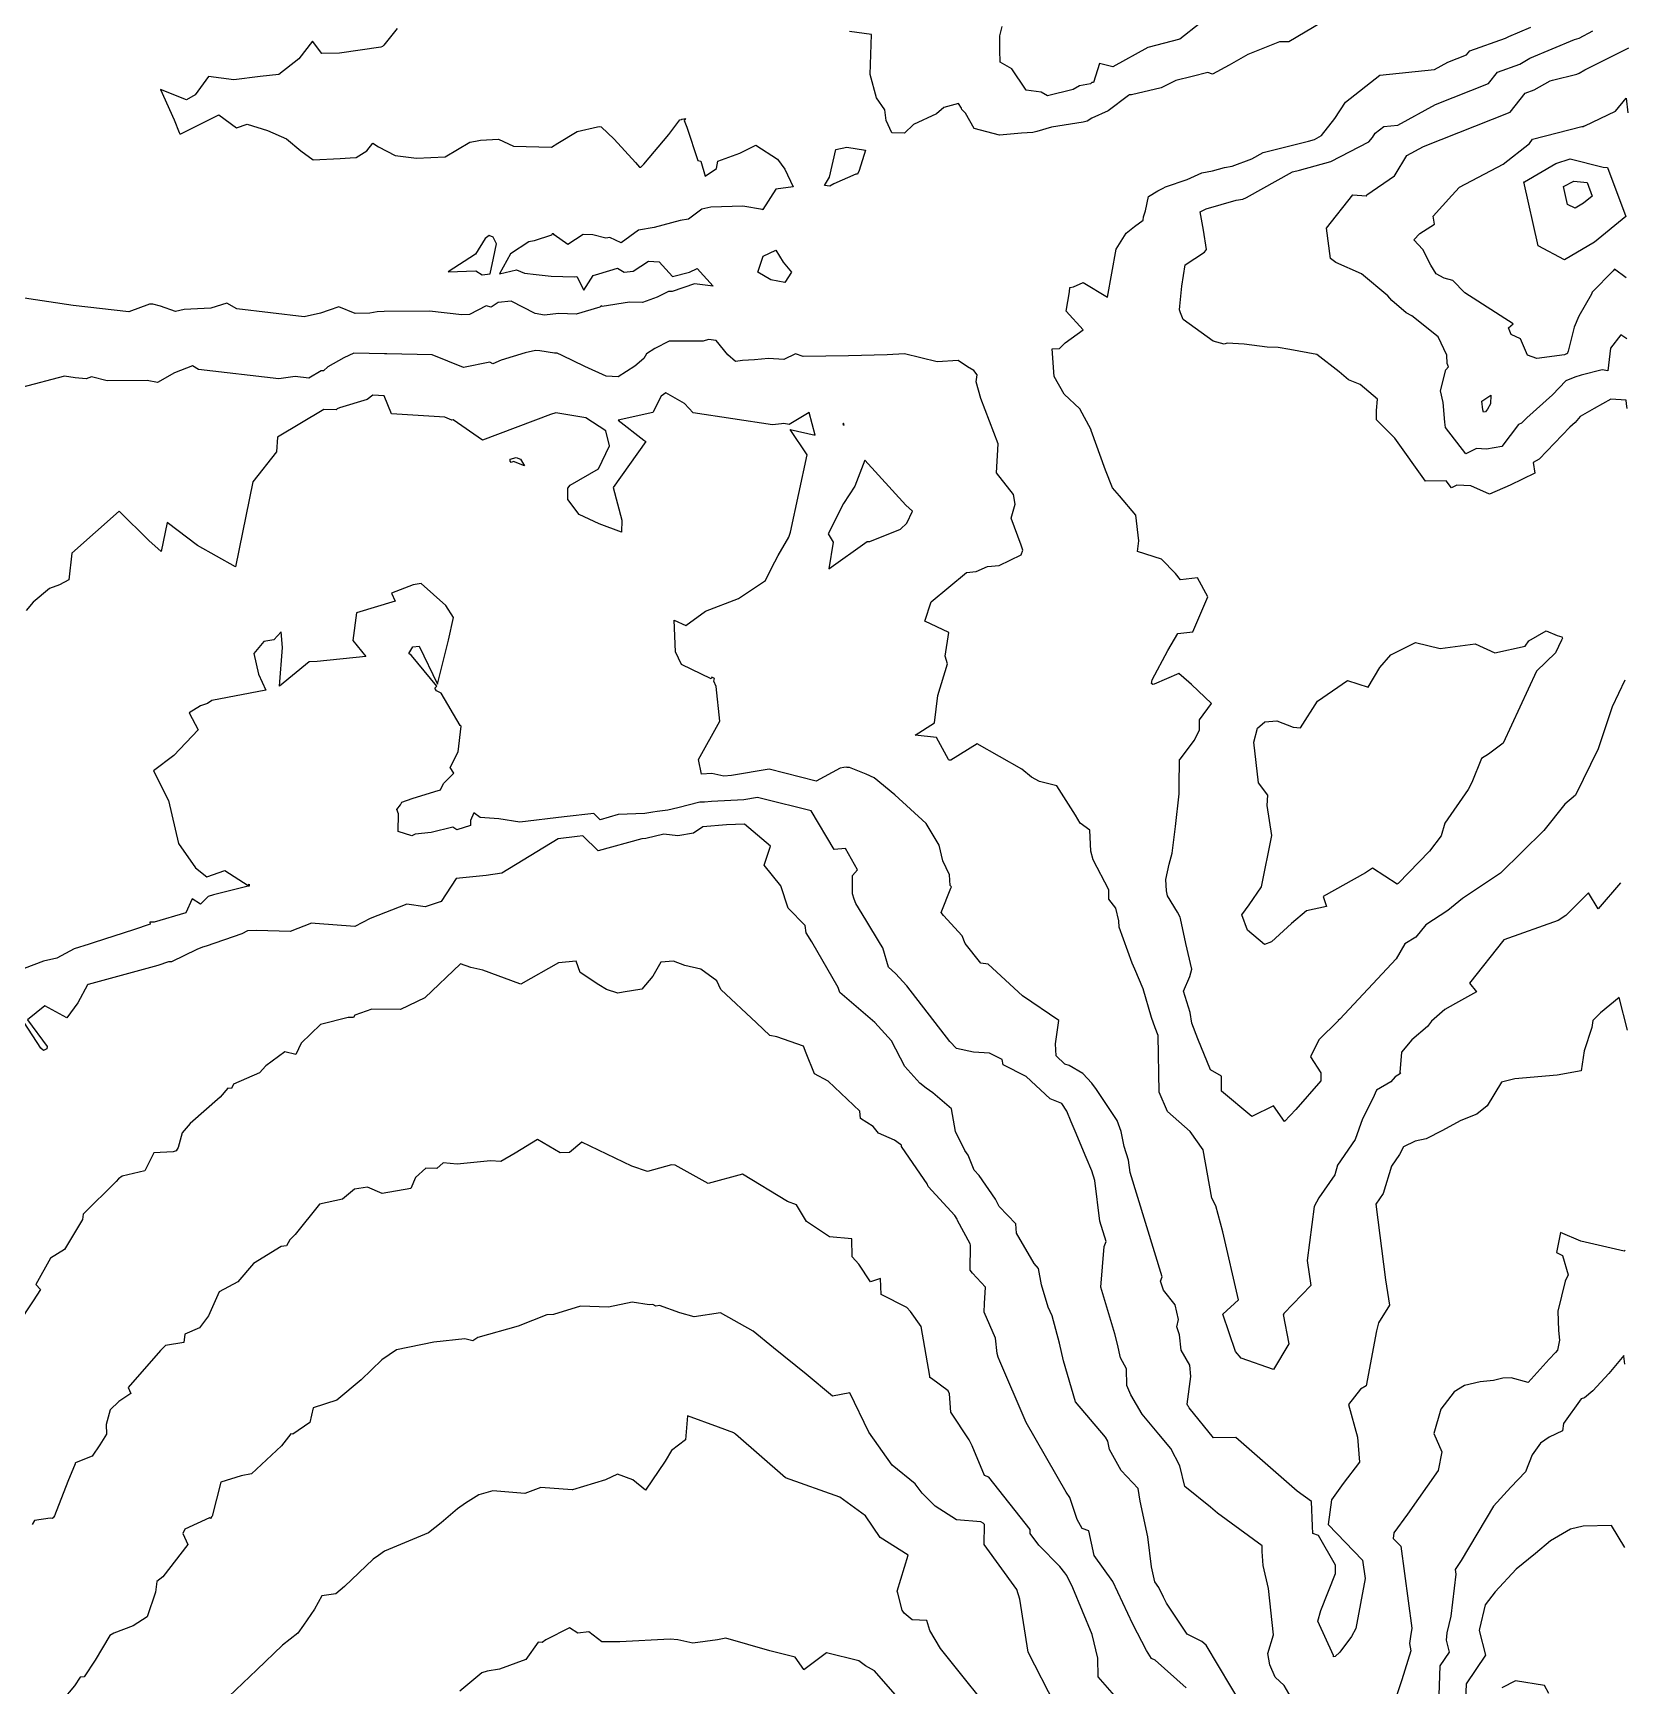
# Model space of a CAD drawing. Header units: inches. Extents: x 1412000 to 4237944, y 4931095 to 14792305.
# Drawn here: x 2824211.3 to 2824328.7, y 9862425.9 to 9862547.6 of the extents above; entities that cross this region are included whole.
import ezdxf

# ---------------------------------------------------------------- set-up
doc = ezdxf.new("R2010")
doc.units = ezdxf.units.IN
doc.header["$MEASUREMENT"] = 0

msp = doc.modelspace()

# ---------------------------------------------------------------- linework, layer by layer
for points in [[(2824238.05, 9862547.89), (2824237.05, 9862546.67), (2824236.95, 9862546.58), (2824236.85, 9862546.52), (2824233.81, 9862546.07), (2824232.51, 9862546.06), (2824231.81, 9862546.96), (2824230.81, 9862545.65), (2824229.34, 9862544.5), (2824227.95, 9862544.36), (2824226.03, 9862544.11), (2824224.15, 9862544.37), (2824223.17, 9862543.01), (2824222.54, 9862542.65), (2824220.62, 9862543.4), (2824221.63, 9862541.16), (2824221.99, 9862540.24), (2824222.05, 9862540.14), (2824222.12, 9862540.14), (2824224.91, 9862541.53), (2824226.21, 9862540.58), (2824227.01, 9862540.85), (2824228.51, 9862540.39), (2824229.91, 9862539.77), (2824230.96, 9862538.88), (2824231.87, 9862538.23), (2824233.84, 9862538.32), (2824234.59, 9862538.38), (2824235.03, 9862538.4), (2824235.81, 9862538.9), (2824236.26, 9862539.45), (2824236.67, 9862539.19), (2824237.89, 9862538.55), (2824239.47, 9862538.34), (2824241.57, 9862538.45), (2824243.38, 9862539.53), (2824243.8, 9862539.59), (2824244.18, 9862539.68), (2824245.5, 9862539.75), (2824246.59, 9862539.24), (2824249.4, 9862539.17), (2824249.87, 9862539.45), (2824251.29, 9862540.31), (2824252.79, 9862540.66), (2824252.96, 9862540.67), (2824253.05, 9862540.66), (2824254.01, 9862539.74), (2824255.58, 9862538.04), (2824255.87, 9862537.69), (2824255.96, 9862537.69), (2824256.18, 9862537.9), (2824258.03, 9862540.1), (2824258.84, 9862541.18), (2824258.96, 9862541.2), (2824258.99, 9862541.21), (2824259.01, 9862541.21), (2824259.25, 9862541.26), (2824259.16, 9862541.13), (2824259.34, 9862540.64), (2824260.15, 9862538.19), (2824260.37, 9862538.13), (2824260.7, 9862537.03), (2824261.53, 9862537.59), (2824261.63, 9862538.13), (2824263.25, 9862538.73), (2824264.42, 9862539.31), (2824266.03, 9862538.27), (2824266.56, 9862537.53), (2824267.18, 9862536.24), (2824265.9, 9862536.07), (2824264.94, 9862534.58), (2824264.92, 9862534.55), (2824264.91, 9862534.57), (2824263.48, 9862534.82), (2824261.12, 9862534.74), (2824260.46, 9862534.59), (2824259.48, 9862533.86), (2824258.86, 9862533.77), (2824256.94, 9862533.24), (2824255.8, 9862533.04), (2824254.53, 9862532.11), (2824253.69, 9862532.52), (2824253.39, 9862532.47), (2824252.43, 9862532.71), (2824251.73, 9862532.73), (2824250.59, 9862532), (2824249.58, 9862532.7), (2824249.54, 9862532.78), (2824249.45, 9862532.79), (2824249.4, 9862532.68), (2824248.12, 9862532.26), (2824247.73, 9862532.19), (2824246.37, 9862531.32), (2824245.58, 9862529.85), (2824246.83, 9862530.13), (2824247.41, 9862529.89), (2824248.26, 9862529.78), (2824249.37, 9862529.66), (2824251.09, 9862529.62), (2824251.26, 9862529.63), (2824251.77, 9862528.64), (2824252.47, 9862529.72), (2824252.88, 9862529.84), (2824254.26, 9862530.26), (2824254.74, 9862529.97), (2824255.4, 9862530.03), (2824256.54, 9862530.78), (2824257.32, 9862530.73), (2824258.29, 9862529.63), (2824259.55, 9862529.97), (2824260.12, 9862530.24), (2824261.29, 9862528.93), (2824259.91, 9862529.1), (2824258.27, 9862528.55), (2824258, 9862528.55), (2824257.17, 9862528.13), (2824256.08, 9862527.72), (2824255.13, 9862527.75), (2824253.12, 9862527.44), (2824253.06, 9862527.49), (2824252.95, 9862527.38), (2824251.22, 9862526.86), (2824250.57, 9862526.9), (2824249.91, 9862526.91), (2824248.88, 9862526.79), (2824248.19, 9862526.93), (2824246.43, 9862527.83), (2824245.48, 9862527.74), (2824244.95, 9862527.39), (2824244.58, 9862527.48), (2824243.36, 9862526.85), (2824242.8, 9862526.81), (2824240.41, 9862527.09), (2824237.08, 9862527.06), (2824236.58, 9862527.04), (2824236.04, 9862526.94), (2824234.96, 9862526.93), (2824233.75, 9862527.41), (2824233.05, 9862527.16), (2824232.41, 9862526.94), (2824231.21, 9862526.68), (2824226.25, 9862527.26), (2824225.52, 9862527.68), (2824224.34, 9862527.3), (2824222.36, 9862527.22), (2824221.73, 9862527.06), (2824220.63, 9862527.45), (2824220.07, 9862527.6), (2824219.81, 9862527.6), (2824218.31, 9862527.04), (2824214.2, 9862527.5), (2824210.13, 9862528.13)], [(2824306.04, 9862548.34), (2824303.64, 9862546.9), (2824302.95, 9862546.91), (2824300.63, 9862545.99), (2824299.25, 9862545.19), (2824298.02, 9862544.52), (2824297.68, 9862544.66), (2824296.54, 9862544.36), (2824295.32, 9862544.07), (2824294.25, 9862543.52), (2824292.06, 9862543.02), (2824291.92, 9862543), (2824291.84, 9862542.96), (2824290.34, 9862541.84), (2824289.16, 9862541.29), (2824288.81, 9862541.08), (2824288.51, 9862541.01), (2824286.17, 9862540.64), (2824285.11, 9862540.32), (2824284.81, 9862540.25), (2824283.97, 9862540.19), (2824282.36, 9862540.04), (2824280.49, 9862540.54), (2824279.85, 9862541.67), (2824279.59, 9862541.92), (2824279.57, 9862542.04), (2824279.35, 9862542.38), (2824278.27, 9862542.08), (2824277.72, 9862541.61), (2824276.04, 9862540.83), (2824275.37, 9862540.18), (2824274.43, 9862540.21), (2824274.01, 9862541.11), (2824273.92, 9862541.9), (2824273.3, 9862542.79), (2824272.85, 9862544.51), (2824272.95, 9862547.44), (2824271.33, 9862547.67)], [(2824297.12, 9862548.29), (2824295.63, 9862547.1), (2824293.26, 9862546.5), (2824290.69, 9862545.06), (2824289.71, 9862545.31), (2824289.27, 9862543.93), (2824289.14, 9862543.91), (2824289.05, 9862543.82), (2824288.24, 9862543.68), (2824287.77, 9862543.41), (2824285.88, 9862542.94), (2824285.42, 9862543.21), (2824284.31, 9862543.36), (2824284.27, 9862543.44), (2824283.26, 9862544.93), (2824282.4, 9862545.41), (2824282.39, 9862546.31), (2824282.38, 9862547.35), (2824282.55, 9862548.05)], [(2824328.37, 9862499.93), (2824327.43, 9862497.98), (2824326.39, 9862494.88), (2824324.73, 9862491.47), (2824323.96, 9862490.82), (2824322.4, 9862488.88), (2824319.22, 9862485.73), (2824316.41, 9862483.86), (2824315.34, 9862482.98), (2824313.72, 9862481.93), (2824312.98, 9862481.02), (2824312.17, 9862480.54), (2824311.54, 9862479.43), (2824307.39, 9862474.98), (2824307.28, 9862474.89), (2824307.28, 9862474.87), (2824305.85, 9862473.47), (2824305.24, 9862472.23), (2824305.99, 9862471.04), (2824305.99, 9862470.46), (2824304.15, 9862468.35), (2824303.33, 9862467.47), (2824302.52, 9862468.61), (2824300.91, 9862467.83), (2824298.68, 9862469.7), (2824298.68, 9862470.79), (2824297.88, 9862471.27), (2824296.94, 9862473.54), (2824296.51, 9862474.69), (2824296.38, 9862475.47), (2824295.89, 9862477.04), (2824296.35, 9862478.12), (2824296.5, 9862478.66), (2824296.07, 9862480.56), (2824295.68, 9862482.4), (2824295.65, 9862482.5), (2824295.45, 9862482.87), (2824294.71, 9862484.06), (2824294.64, 9862484.43), (2824294.59, 9862485.28), (2824294.83, 9862486.4), (2824295.06, 9862487.2), (2824295.31, 9862489.18), (2824295.57, 9862491.56), (2824295.58, 9862492.19), (2824295.61, 9862494.08), (2824295.61, 9862494.1), (2824295.61, 9862494.1), (2824295.64, 9862494.13), (2824296.69, 9862495.52), (2824297.08, 9862496.29), (2824297.06, 9862497.02), (2824297.95, 9862498.22), (2824296.49, 9862499.61), (2824296.29, 9862499.79), (2824295.55, 9862500.42), (2824293.74, 9862499.65), (2824293.64, 9862499.61), (2824293.55, 9862499.68), (2824293.58, 9862499.95), (2824294.73, 9862502.13), (2824295.48, 9862503.36), (2824296.57, 9862503.49), (2824297.69, 9862506.06), (2824296.93, 9862507.47), (2824295.67, 9862507.31), (2824295.3, 9862507.79), (2824294.27, 9862508.83), (2824292.52, 9862509.41), (2824292.6, 9862510.2), (2824292.39, 9862512.09), (2824291.18, 9862513.5), (2824290.68, 9862514.1), (2824290.15, 9862515.4), (2824289.11, 9862518.31), (2824289.11, 9862518.36), (2824288.27, 9862519.91), (2824287.12, 9862520.99), (2824286.38, 9862522.29), (2824286.23, 9862524.33), (2824286.76, 9862524.34), (2824287.18, 9862524.75), (2824288.52, 9862525.71), (2824287.27, 9862527.09), (2824287.5, 9862528.51), (2824287.54, 9862528.84), (2824287.81, 9862528.89), (2824288.51, 9862529.2), (2824290.29, 9862528.13), (2824290.94, 9862531.65), (2824291.68, 9862532.83), (2824292.28, 9862533.32), (2824292.93, 9862533.8), (2824292.94, 9862534.03), (2824293.1, 9862534.48), (2824293.31, 9862535.54), (2824294, 9862535.94), (2824294.39, 9862536.15), (2824294.58, 9862536.24), (2824296.17, 9862536.78), (2824297.23, 9862537.27), (2824298.02, 9862537.41), (2824298.91, 9862537.66), (2824299.48, 9862537.75), (2824300.91, 9862538.29), (2824301.75, 9862538.76), (2824305.09, 9862539.61), (2824305.52, 9862539.73), (2824306.05, 9862540.01), (2824307.03, 9862541.27), (2824307.82, 9862542.47), (2824310.33, 9862544.47), (2824314.36, 9862544.88), (2824315.35, 9862545.41), (2824316.72, 9862545.95), (2824316.95, 9862546.25), (2824319.59, 9862547.17), (2824319.83, 9862547.31), (2824321.44, 9862547.99)], [(2824328.53, 9862519.92), (2824328.48, 9862520.28), (2824328.46, 9862520.53), (2824327.33, 9862520.61), (2824326.11, 9862519.92), (2824325.07, 9862519.35), (2824324.7, 9862518.89), (2824324.32, 9862518.55), (2824322.05, 9862516.21), (2824321.61, 9862515.96), (2824321.73, 9862515.18), (2824319.93, 9862514.29), (2824318.4, 9862513.62), (2824317.04, 9862514.23), (2824316.01, 9862514.28), (2824315.62, 9862514.09), (2824315.22, 9862514.6), (2824313.7, 9862514.59), (2824311.44, 9862517.75), (2824310.1, 9862519.09), (2824310.09, 9862519.78), (2824310.17, 9862520.62), (2824308.9, 9862521.69), (2824308.04, 9862522.05), (2824307.35, 9862522.63), (2824305.71, 9862523.91), (2824303.71, 9862524.26), (2824302.85, 9862524.41), (2824302.04, 9862524.45), (2824300.35, 9862524.67), (2824299.1, 9862524.74), (2824298.88, 9862524.66), (2824298.07, 9862524.89), (2824295.88, 9862526.48), (2824295.67, 9862526.98), (2824295.6, 9862527.2), (2824295.63, 9862527.45), (2824295.76, 9862528.93), (2824296.01, 9862530.51), (2824297.44, 9862531.44), (2824297.58, 9862531.62), (2824297.36, 9862533.05), (2824297.13, 9862534.41), (2824297.55, 9862534.63), (2824299.76, 9862535.27), (2824300.25, 9862535.34), (2824300.52, 9862535.45), (2824303.92, 9862537.34), (2824304.43, 9862537.47), (2824306.73, 9862538.1), (2824309.54, 9862539.55), (2824309.79, 9862539.87), (2824309.99, 9862540.18), (2824310.63, 9862540.69), (2824311.65, 9862540.79), (2824314.44, 9862542.31), (2824318.32, 9862543.85), (2824318.99, 9862544.69), (2824320.64, 9862545.27), (2824321.38, 9862545.7), (2824324.66, 9862547.09), (2824325.01, 9862547.19), (2824326.01, 9862547.72)], [(2824328.5, 9862525.05), (2824328.07, 9862525.36), (2824327.31, 9862524.36), (2824327.11, 9862522.7), (2824326.69, 9862522.77), (2824325.15, 9862522.38), (2824324.69, 9862522.23), (2824324.03, 9862521.97), (2824323.03, 9862520.93), (2824321.14, 9862519.25), (2824320.76, 9862518.86), (2824320.54, 9862518.74), (2824319.32, 9862517.13), (2824318.18, 9862516.94), (2824317.44, 9862516.99), (2824316.67, 9862516.6), (2824315.17, 9862518.54), (2824315.12, 9862518.93), (2824314.99, 9862520.38), (2824314.8, 9862521.24), (2824315.2, 9862522.77), (2824315.38, 9862523), (2824315.28, 9862523.23), (2824315.27, 9862523.86), (2824314.62, 9862525.2), (2824312.69, 9862526.74), (2824312.28, 9862526.97), (2824311.23, 9862527.87), (2824310.93, 9862528.21), (2824309, 9862529.84), (2824307.09, 9862530.68), (2824306.71, 9862530.96), (2824306.41, 9862533.2), (2824308.35, 9862535.64), (2824309.33, 9862535.59), (2824309.35, 9862535.57), (2824309.39, 9862535.66), (2824311.41, 9862537.04), (2824311.47, 9862537.13), (2824312.33, 9862538.55), (2824313.54, 9862539.21), (2824319.93, 9862541.74), (2824321.03, 9862543.14), (2824321.7, 9862543.37), (2824322.87, 9862544.05), (2824323.03, 9862544.08), (2824324.84, 9862544.52), (2824325.01, 9862544.61), (2824325.42, 9862544.84), (2824328.66, 9862546.46)], [(2824328.46, 9862529.55), (2824327.6, 9862530.18), (2824327.51, 9862530.06), (2824325.97, 9862528.48), (2824325.91, 9862528.35), (2824324.97, 9862526.72), (2824324.63, 9862525.91), (2824324.19, 9862524.14), (2824324.13, 9862523.95), (2824324.08, 9862523.94), (2824323.92, 9862523.87), (2824321.9, 9862523.62), (2824321.2, 9862523.85), (2824320.69, 9862525.06), (2824319.99, 9862525.38), (2824319.8, 9862525.86), (2824320.15, 9862526.17), (2824316.58, 9862528.43), (2824315.7, 9862529.36), (2824315.07, 9862529.51), (2824314.48, 9862529.84), (2824314.08, 9862530.47), (2824313.49, 9862531.63), (2824312.85, 9862532.33), (2824313.27, 9862532.81), (2824314.37, 9862533.49), (2824314.27, 9862534.09), (2824315.63, 9862535.61), (2824316.19, 9862536.21), (2824319.41, 9862537.9), (2824321.34, 9862539.44), (2824321.57, 9862539.75), (2824325.19, 9862540.69), (2824325.31, 9862540.69), (2824325.37, 9862540.73), (2824325.41, 9862540.73), (2824327.68, 9862541.82), (2824328.46, 9862542.76), (2824328.59, 9862541.69)], [(2824269.88, 9862536.29), (2824269.48, 9862536.34), (2824269.84, 9862536.95), (2824270.32, 9862538.99), (2824271.13, 9862539.16), (2824272.5, 9862538.95), (2824272.03, 9862537.44), (2824271.91, 9862537.18), (2824271.79, 9862537.17), (2824270.17, 9862536.46), (2824269.88, 9862536.29)], [(2824320.99, 9862536.62), (2824323.29, 9862537.97), (2824324.33, 9862538.31), (2824326.77, 9862537.68), (2824327.09, 9862537.66), (2824328.43, 9862534.05), (2824326.12, 9862532.17), (2824323.93, 9862530.87), (2824321.98, 9862531.91), (2824320.94, 9862536.6), (2824320.99, 9862536.62)], [(2824324.62, 9862536.65), (2824325.59, 9862536.57), (2824325.96, 9862535.55), (2824325.31, 9862535.03), (2824324.7, 9862534.66), (2824324.15, 9862534.95), (2824323.86, 9862536.27), (2824324.62, 9862536.65)], [(2824241.8, 9862529.99), (2824243.84, 9862530.06), (2824244.3, 9862529.76), (2824244.88, 9862529.85), (2824245.14, 9862531), (2824245.36, 9862532.05), (2824245.1, 9862532.53), (2824244.82, 9862532.66), (2824244.52, 9862532.45), (2824243.81, 9862531.28), (2824241.8, 9862529.99)], [(2824265.52, 9862529.4), (2824264.58, 9862529.95), (2824264.98, 9862531.13), (2824265.89, 9862531.58), (2824266.44, 9862530.69), (2824267.06, 9862529.97), (2824266.57, 9862529.21), (2824265.52, 9862529.4)], [(2824328.05, 9862485.02), (2824326.39, 9862483.11), (2824325.69, 9862484.28), (2824324.02, 9862482.63), (2824323.46, 9862482.26), (2824319.46, 9862480.82), (2824316.93, 9862477.63), (2824317.45, 9862477), (2824315.91, 9862476.14), (2824315.11, 9862475.7), (2824314.14, 9862474.85), (2824313.85, 9862474.46), (2824312.69, 9862473.46), (2824311.94, 9862472.55), (2824311.8, 9862471.07), (2824311.85, 9862470.99), (2824311.47, 9862470.74), (2824311.15, 9862470.39), (2824310.08, 9862469.77), (2824309.83, 9862469.15), (2824309.06, 9862467.66), (2824308.53, 9862466.13), (2824307.23, 9862464.25), (2824307.02, 9862463.54), (2824305.85, 9862461.84), (2824305.5, 9862461.2), (2824304.98, 9862457.24), (2824305.25, 9862455.4), (2824303.27, 9862453.34), (2824303.28, 9862453.29), (2824303.23, 9862453.25), (2824303.64, 9862451.1), (2824302.51, 9862449.21), (2824300.14, 9862450.04), (2824299.72, 9862450.53), (2824298.79, 9862453.29), (2824299.94, 9862454.33), (2824298.79, 9862459.35), (2824298.26, 9862461.26), (2824297.98, 9862461.81), (2824297.35, 9862465.37), (2824296.38, 9862466.73), (2824294.72, 9862468.19), (2824294.1, 9862469.63), (2824294.02, 9862473.78), (2824293.81, 9862474.36), (2824293.55, 9862475.11), (2824292.92, 9862477.23), (2824292.32, 9862478.68), (2824292.12, 9862479.11), (2824291.16, 9862481.76), (2824291.13, 9862482.23), (2824290.92, 9862483.17), (2824290.41, 9862483.82), (2824290.4, 9862484.5), (2824289.24, 9862486.72), (2824289.08, 9862487.35), (2824289, 9862488.91), (2824288.3, 9862489.41), (2824287.95, 9862490), (2824286.57, 9862492.15), (2824285.3, 9862492.49), (2824284.7, 9862492.81), (2824284.01, 9862493.39), (2824280.72, 9862495.24), (2824278.78, 9862494.06), (2824278.7, 9862494.04), (2824278.65, 9862494.06), (2824278.61, 9862494.11), (2824277.72, 9862495.71), (2824276.15, 9862495.9), (2824277.58, 9862496.79), (2824277.83, 9862498.82), (2824278.54, 9862501.13), (2824278.37, 9862501.7), (2824278.63, 9862503.44), (2824276.85, 9862504.28), (2824277.33, 9862505.69), (2824279.92, 9862507.87), (2824280.65, 9862507.93), (2824281.47, 9862508.29), (2824282.32, 9862508.38), (2824283.95, 9862509.16), (2824284.06, 9862509.51), (2824283.96, 9862509.87), (2824283.22, 9862511.87), (2824283.51, 9862512.88), (2824283.38, 9862513.59), (2824282.14, 9862515.2), (2824282.26, 9862517.34), (2824280.97, 9862520.66), (2824280.63, 9862521.88), (2824280.7, 9862522.4), (2824280.46, 9862522.72), (2824279.99, 9862522.99), (2824279.31, 9862523.46), (2824277.78, 9862523.37), (2824275.37, 9862523.94), (2824274.1, 9862523.87), (2824271.25, 9862523.8), (2824267.9, 9862523.76), (2824267.35, 9862523.96), (2824266.5, 9862523.54), (2824265.35, 9862523.61), (2824264.32, 9862523.52), (2824263.45, 9862523.47), (2824262.94, 9862523.39), (2824262.37, 9862523.87), (2824261.51, 9862524.94), (2824260.94, 9862525.01), (2824260.55, 9862524.88), (2824258.05, 9862524.89), (2824256.99, 9862524.35), (2824256.39, 9862523.96), (2824256.19, 9862523.62), (2824255.52, 9862523.05), (2824254.3, 9862522.27), (2824253.42, 9862522.32), (2824251.84, 9862523.02), (2824250.17, 9862523.83), (2824249.8, 9862523.99), (2824249.62, 9862524), (2824248.53, 9862524.18), (2824248.22, 9862524.19), (2824247.47, 9862524.03), (2824245.69, 9862523.48), (2824245.07, 9862523.22), (2824244.85, 9862523.34), (2824242.93, 9862522.95), (2824240.62, 9862523.87), (2824237.27, 9862523.95), (2824237.1, 9862523.96), (2824234.86, 9862524), (2824234.12, 9862523.66), (2824232.93, 9862523), (2824232.63, 9862522.7), (2824232.44, 9862522.7), (2824231.55, 9862522.17), (2824230.53, 9862522.29), (2824229.34, 9862522.12), (2824223.43, 9862522.8), (2824222.98, 9862523.08), (2824221.67, 9862522.56), (2824220.42, 9862521.85), (2824219.66, 9862521.99), (2824216.71, 9862521.97), (2824215.55, 9862522.25), (2824215.16, 9862522.1), (2824214.36, 9862522.19), (2824213.57, 9862522.31), (2824210.4, 9862521.48)], [(2824328.55, 9862474.19), (2824327.95, 9862476.59), (2824326.56, 9862475.45), (2824326.18, 9862475.06), (2824326.01, 9862474.89), (2824325.94, 9862474.37), (2824325.37, 9862472.67), (2824325.15, 9862471.18), (2824323.38, 9862470.87), (2824320.27, 9862470.61), (2824319.29, 9862470.36), (2824318.24, 9862468.6), (2824317.47, 9862468.01), (2824316.92, 9862467.77), (2824316.25, 9862467.5), (2824314.95, 9862466.79), (2824313.75, 9862466.18), (2824312.94, 9862466.01), (2824312.08, 9862465.59), (2824311.78, 9862465.02), (2824311.19, 9862464.17), (2824310.59, 9862462.17), (2824310.04, 9862461.37), (2824310.76, 9862455.81), (2824311.04, 9862453.94), (2824310.23, 9862452.65), (2824310.08, 9862452.05), (2824309.32, 9862448.01), (2824308.91, 9862447.77), (2824308.03, 9862446.64), (2824308.69, 9862444.22), (2824308.85, 9862442.4), (2824307.63, 9862440.81), (2824306.77, 9862439.63), (2824306.53, 9862437.8), (2824309.07, 9862435.18), (2824309.26, 9862433.84), (2824308.58, 9862430.16), (2824308.25, 9862429.57), (2824307.4, 9862428.41), (2824307.06, 9862428.08), (2824306.93, 9862428.07), (2824306.93, 9862428.17), (2824305.78, 9862430.68), (2824306, 9862431.47), (2824307.08, 9862434.2), (2824307.07, 9862434.8), (2824305.83, 9862436.99), (2824305.42, 9862437.14), (2824305.38, 9862437.69), (2824305.3, 9862439.49), (2824304.26, 9862440.25), (2824299.74, 9862444.2), (2824298.11, 9862444.18), (2824296.3, 9862446.4), (2824296.26, 9862446.48), (2824296.21, 9862446.54), (2824296.17, 9862446.65), (2824296.42, 9862448.7), (2824296.35, 9862449.52), (2824295.73, 9862450.62), (2824295.59, 9862451.76), (2824295.39, 9862452.34), (2824295.53, 9862452.89), (2824295.28, 9862453.98), (2824294.43, 9862455.04), (2824294.21, 9862455.7), (2824294.33, 9862456.03), (2824291.96, 9862463.7), (2824291.84, 9862464.62), (2824291.53, 9862465.62), (2824291.31, 9862466.73), (2824291.02, 9862467.53), (2824289.48, 9862469.81), (2824289.15, 9862470.29), (2824288.49, 9862470.99), (2824287.47, 9862471.57), (2824287.17, 9862471.69), (2824286.52, 9862472.29), (2824286.48, 9862473.17), (2824286.73, 9862474.9), (2824284.05, 9862476.71), (2824281.53, 9862479.03), (2824280.99, 9862479.11), (2824279.83, 9862480.55), (2824279.6, 9862481.13), (2824278.24, 9862482.63), (2824278.06, 9862482.85), (2824278.77, 9862484.63), (2824278.82, 9862484.73), (2824278.77, 9862484.77), (2824278.72, 9862484.83), (2824278.67, 9862485.62), (2824278.18, 9862486.64), (2824277.91, 9862487.8), (2824276.95, 9862489.39), (2824274.66, 9862491.5), (2824273.14, 9862492.74), (2824272.55, 9862493.02), (2824271.33, 9862493.5), (2824271.16, 9862493.52), (2824271.07, 9862493.53), (2824270.9, 9862493.5), (2824270.63, 9862493.45), (2824268.87, 9862492.51), (2824266.55, 9862493.09), (2824265.41, 9862493.39), (2824262.64, 9862492.91), (2824262.07, 9862492.88), (2824261.19, 9862493.07), (2824260.43, 9862493.01), (2824260.22, 9862494.1), (2824261.78, 9862496.91), (2824261.51, 9862499.48), (2824261.35, 9862499.86), (2824261.38, 9862500.06), (2824261.18, 9862500.15), (2824261.14, 9862500.03), (2824258.96, 9862501.09), (2824258.51, 9862502.02), (2824258.41, 9862504.36), (2824259.29, 9862503.97), (2824260.72, 9862505.01), (2824263.15, 9862505.95), (2824265.13, 9862507.27), (2824265.58, 9862508.19), (2824266.08, 9862509.1), (2824266.86, 9862510.46), (2824266.98, 9862510.84), (2824268.2, 9862516.51), (2824266.96, 9862518.38), (2824268.79, 9862517.97), (2824268.34, 9862519.64), (2824266.89, 9862518.76), (2824266.5, 9862518.83), (2824266.32, 9862518.8), (2824265.65, 9862518.73), (2824259.83, 9862519.62), (2824259.19, 9862520.3), (2824257.8, 9862521.07), (2824257.46, 9862520.84), (2824256.86, 9862519.63), (2824254.29, 9862519.06), (2824256.19, 9862517.61), (2824256.34, 9862517.49), (2824253.92, 9862514.12), (2824254.57, 9862511.72), (2824254.54, 9862510.84), (2824252.89, 9862511.44), (2824251.44, 9862512.12), (2824250.59, 9862513.22), (2824250.6, 9862514.06), (2824250.77, 9862514.28), (2824252.85, 9862515.49), (2824253.66, 9862517.19), (2824253.39, 9862518.28), (2824251.93, 9862519.25), (2824249.72, 9862519.62), (2824249.31, 9862519.48), (2824244.32, 9862517.6), (2824242.15, 9862519.1), (2824242.06, 9862519.08), (2824241.54, 9862519.29), (2824237.63, 9862519.53), (2824237.09, 9862520.87), (2824236.24, 9862520.92), (2824235.84, 9862520.58), (2824233.8, 9862519.98), (2824233.62, 9862519.9), (2824233.55, 9862519.83), (2824232.64, 9862519.86), (2824229.24, 9862517.82), (2824229.17, 9862516.73), (2824227.43, 9862514.54), (2824226.14, 9862508.28), (2824223.35, 9862509.85), (2824221.13, 9862511.53), (2824220.67, 9862509.41), (2824219.77, 9862510.21), (2824217.58, 9862512.37), (2824214.11, 9862509.29), (2824213.88, 9862507.32), (2824213.2, 9862506.94), (2824212.46, 9862506.69), (2824211.27, 9862505.67), (2824210.75, 9862505.07)], [(2824318.5, 9862520.92), (2824318.47, 9862520.26), (2824318.26, 9862519.89), (2824318.12, 9862519.68), (2824317.96, 9862519.67), (2824317.91, 9862519.83), (2824317.83, 9862520.47), (2824318.5, 9862520.92)], [(2824270.88, 9862518.84), (2824270.86, 9862518.83), (2824270.82, 9862518.78), (2824270.93, 9862518.71), (2824270.9, 9862518.79), (2824270.88, 9862518.84)], [(2824246.36, 9862516.21), (2824246.8, 9862516.33), (2824247.11, 9862516.19), (2824247.42, 9862515.72), (2824246.59, 9862516.04), (2824246.44, 9862515.95), (2824246.35, 9862516.05), (2824246.36, 9862516.21)], [(2824272.61, 9862510.15), (2824272.81, 9862510.15), (2824275.08, 9862511.04), (2824275.54, 9862511.5), (2824275.96, 9862512.38), (2824275.47, 9862512.81), (2824272.44, 9862516.13), (2824271.72, 9862514.22), (2824270.89, 9862512.94), (2824269.75, 9862510.7), (2824270.13, 9862510.09), (2824269.8, 9862508.14), (2824272.61, 9862510.15)], [(2824305.35, 9862422.42), (2824303.3, 9862425.95), (2824302.63, 9862426.58), (2824302.25, 9862427.47), (2824302.1, 9862428.32), (2824302.51, 9862429.68), (2824302.15, 9862433.09), (2824301.76, 9862434.79), (2824301.69, 9862435.82), (2824301.67, 9862436.23), (2824298.39, 9862438.63), (2824297.88, 9862439.07), (2824295.98, 9862440.6), (2824295.62, 9862442.11), (2824294.95, 9862443.39), (2824294.09, 9862444.45), (2824292.86, 9862445.92), (2824292.03, 9862447.34), (2824291.72, 9862448.04), (2824291.7, 9862449.27), (2824291.26, 9862450.07), (2824291.04, 9862451.08), (2824290.83, 9862451.84), (2824289.8, 9862455.27), (2824290.06, 9862458.27), (2824290.2, 9862458.63), (2824289.73, 9862460.13), (2824289.37, 9862463.12), (2824289.14, 9862463.83), (2824288.72, 9862464.82), (2824287.92, 9862466.74), (2824287.62, 9862467.44), (2824287.32, 9862468.22), (2824286.93, 9862468.79), (2824286.09, 9862469.12), (2824284.32, 9862470.76), (2824282.63, 9862471.63), (2824282.55, 9862472.03), (2824281.61, 9862472.5), (2824280.45, 9862472.57), (2824279.19, 9862472.83), (2824278.69, 9862473.34), (2824275.54, 9862477.44), (2824274.71, 9862478.36), (2824274.18, 9862478.82), (2824273.76, 9862480.25), (2824273.61, 9862480.5), (2824272.53, 9862482.29), (2824271.79, 9862483.49), (2824271.66, 9862483.83), (2824271.54, 9862484.22), (2824271.53, 9862485.56), (2824271.91, 9862485.98), (2824271.02, 9862487.55), (2824270.18, 9862487.48), (2824268.49, 9862490.31), (2824264.95, 9862491.2), (2824264.54, 9862491.31), (2824263.54, 9862491.14), (2824261.17, 9862491), (2824260.65, 9862490.97), (2824260.31, 9862490.95), (2824258.69, 9862490.55), (2824257.95, 9862490.37), (2824257.16, 9862490.28), (2824256.86, 9862490.23), (2824256.27, 9862490.13), (2824254.3, 9862490.04), (2824252.97, 9862489.67), (2824252.5, 9862490.12), (2824250.32, 9862489.88), (2824247.06, 9862489.48), (2824245.53, 9862489.74), (2824244.15, 9862489.82), (2824243.69, 9862490.18), (2824243.43, 9862489.6), (2824243.43, 9862489.24), (2824242.44, 9862488.92), (2824242.14, 9862489.13), (2824240.55, 9862488.73), (2824239.36, 9862488.6), (2824239.13, 9862488.47), (2824238.11, 9862488.79), (2824238.15, 9862490.11), (2824238.01, 9862490.41), (2824238.28, 9862490.76), (2824238.39, 9862490.96), (2824239.15, 9862491.24), (2824240.82, 9862491.74), (2824241.24, 9862491.87), (2824241.44, 9862492.33), (2824242.21, 9862493.1), (2824241.93, 9862493.52), (2824242.52, 9862494.67), (2824242.75, 9862496.54), (2824242.67, 9862496.6), (2824241.27, 9862498.98), (2824240.94, 9862499.16), (2824240.82, 9862499.34), (2824240.95, 9862499.49), (2824239.1, 9862501.76), (2824238.9, 9862501.89), (2824239.19, 9862502.38), (2824239.66, 9862502.43), (2824241.01, 9862499.65), (2824241.82, 9862502.87), (2824242.18, 9862504.54), (2824241.63, 9862505.42), (2824239.8, 9862507.05), (2824239.22, 9862506.96), (2824237.62, 9862506.34), (2824237.89, 9862505.75), (2824235.04, 9862504.89), (2824234.77, 9862502.86), (2824235.74, 9862501.67), (2824232.15, 9862501.32), (2824231.56, 9862501.28), (2824229.39, 9862499.5), (2824229.61, 9862502.35), (2824229.51, 9862503.49), (2824228.96, 9862502.91), (2824228.22, 9862502.77), (2824227.49, 9862501.9), (2824227.84, 9862500.39), (2824228.37, 9862499.2), (2824224.4, 9862498.44), (2824224.09, 9862498.22), (2824223.56, 9862498.06), (2824222.74, 9862497.53), (2824223.39, 9862496.28), (2824221.62, 9862494.4), (2824220.11, 9862493.27), (2824221.22, 9862491.08), (2824221.95, 9862487.92), (2824223.21, 9862486.12), (2824224.03, 9862485.47), (2824225.35, 9862485.92), (2824227.09, 9862484.82), (2824227.16, 9862484.93), (2824227.14, 9862484.78), (2824227.11, 9862484.77), (2824227.09, 9862484.77), (2824224.52, 9862484.15), (2824224.14, 9862484.02), (2824223.56, 9862483.45), (2824222.97, 9862483.84), (2824222.5, 9862482.82), (2824220.16, 9862482.14), (2824219.85, 9862482.14), (2824219.88, 9862481.99), (2824218.65, 9862481.57), (2824215.76, 9862480.62), (2824215.46, 9862480.53), (2824215.38, 9862480.52), (2824214.28, 9862480.16), (2824213, 9862479.49), (2824212.01, 9862479.27), (2824210.59, 9862478.73)], [(2824319.42, 9862495.3), (2824318.34, 9862494.48), (2824317.81, 9862494.16), (2824317.1, 9862492.41), (2824316.84, 9862491.89), (2824315.12, 9862489.41), (2824314.86, 9862488.48), (2824313.99, 9862487.36), (2824311.69, 9862484.98), (2824311.62, 9862484.92), (2824309.8, 9862486.11), (2824309.28, 9862485.75), (2824306.17, 9862484.01), (2824306.41, 9862483.27), (2824304.93, 9862482.95), (2824303.83, 9862482.03), (2824302.36, 9862480.67), (2824301.86, 9862480.49), (2824300.59, 9862481.55), (2824300.18, 9862482.66), (2824300.72, 9862483.41), (2824301.63, 9862484.74), (2824302.38, 9862488.5), (2824302.06, 9862490.71), (2824302.09, 9862491.48), (2824301.4, 9862492.38), (2824301.07, 9862495.37), (2824301.33, 9862496.4), (2824301.88, 9862496.87), (2824302.76, 9862496.95), (2824303.97, 9862496.49), (2824304.49, 9862496.43), (2824305.75, 9862498.4), (2824307.96, 9862499.91), (2824309.47, 9862499.41), (2824310.33, 9862500.88), (2824311.14, 9862501.79), (2824312.95, 9862502.71), (2824314.78, 9862502.26), (2824317.36, 9862502.6), (2824318.81, 9862501.94), (2824321.03, 9862502.44), (2824321.31, 9862502.83), (2824322.58, 9862503.56), (2824323.39, 9862503.23), (2824323.72, 9862503.12), (2824323.78, 9862503.03), (2824323.7, 9862502.87), (2824323.27, 9862501.96), (2824321.87, 9862500.59), (2824319.42, 9862495.3)], [(2824300.29, 9862424.36), (2824297.56, 9862428.93), (2824297.25, 9862429.2), (2824296.17, 9862429.74), (2824294.64, 9862432.02), (2824294.42, 9862432.46), (2824294.09, 9862433.16), (2824293.78, 9862433.59), (2824293.55, 9862434.68), (2824293.27, 9862436.89), (2824292.7, 9862439.53), (2824292.56, 9862440.44), (2824291.3, 9862441.78), (2824290.44, 9862443.32), (2824290.33, 9862443.94), (2824290.16, 9862444.24), (2824287.95, 9862446.83), (2824287.06, 9862449.85), (2824286.78, 9862451.14), (2824286.24, 9862453.17), (2824285.93, 9862453.79), (2824285.44, 9862455.43), (2824285.23, 9862456.65), (2824284.9, 9862457), (2824283.61, 9862459.25), (2824283.56, 9862459.94), (2824282.32, 9862461.21), (2824282.05, 9862461.74), (2824280.86, 9862463.48), (2824280.48, 9862463.89), (2824280.04, 9862464.99), (2824279.81, 9862465.33), (2824279.12, 9862466.73), (2824278.82, 9862468.4), (2824277.44, 9862469.58), (2824276.97, 9862469.92), (2824276.49, 9862470.27), (2824275.4, 9862471.5), (2824274.41, 9862473.39), (2824273.19, 9862474.75), (2824270.6, 9862476.96), (2824270.49, 9862477.33), (2824268.55, 9862480.68), (2824268.14, 9862481.35), (2824268.07, 9862481.89), (2824266.8, 9862483.16), (2824266.26, 9862484.8), (2824265.03, 9862486.33), (2824265.51, 9862487.73), (2824263.59, 9862489.34), (2824262.26, 9862489.28), (2824260.54, 9862489.15), (2824259.84, 9862488.68), (2824258.69, 9862488.48), (2824257.65, 9862488.61), (2824256.34, 9862488.29), (2824256.04, 9862488.27), (2824252.83, 9862487.37), (2824251.7, 9862488.47), (2824251.28, 9862488.42), (2824249.88, 9862488.25), (2824245.74, 9862485.74), (2824244.59, 9862485.57), (2824242.39, 9862485.33), (2824241.27, 9862483.65), (2824241.24, 9862483.62), (2824241.2, 9862483.62), (2824240.1, 9862483.26), (2824238.76, 9862483.46), (2824236.06, 9862482.39), (2824234.92, 9862481.81), (2824232.01, 9862482.02), (2824231.74, 9862482.05), (2824230.17, 9862481.44), (2824227.71, 9862481.52), (2824227.04, 9862481.48), (2824226.61, 9862481.28), (2824224, 9862480.35), (2824223.72, 9862480.29), (2824223.29, 9862480.11), (2824221.43, 9862479.2), (2824221.22, 9862479.21), (2824220.44, 9862478.95), (2824215.3, 9862477.55), (2824215.29, 9862477.55), (2824215.26, 9862477.51), (2824214.55, 9862476.18), (2824213.73, 9862475.1), (2824212.12, 9862475.97), (2824210.85, 9862474.93), (2824212.28, 9862472.97), (2824212.26, 9862472.81), (2824212.03, 9862472.68), (2824211.82, 9862472.85), (2824210.6, 9862474.75)], [(2824296.09, 9862425.78), (2824293.81, 9862427.82), (2824293.54, 9862427.95), (2824293.16, 9862428.52), (2824292.17, 9862430.47), (2824290.7, 9862433.61), (2824289.32, 9862435.52), (2824288.93, 9862437.33), (2824288.44, 9862437.51), (2824288.07, 9862438.17), (2824287.53, 9862439.8), (2824287.26, 9862440.19), (2824284.31, 9862445.32), (2824284.25, 9862445.49), (2824282.38, 9862449.83), (2824282.25, 9862450.12), (2824282.19, 9862450.38), (2824282.06, 9862451.52), (2824281.23, 9862453.44), (2824281.25, 9862454.07), (2824281.33, 9862455.27), (2824280.37, 9862456.3), (2824280.2, 9862456.51), (2824280.22, 9862458.35), (2824280.19, 9862458.46), (2824279.27, 9862460.18), (2824279.25, 9862460.27), (2824279.06, 9862460.54), (2824277.11, 9862462.67), (2824277.03, 9862462.87), (2824275.19, 9862465.55), (2824275.15, 9862465.62), (2824275.14, 9862465.71), (2824275.06, 9862465.77), (2824274.62, 9862466.09), (2824273.46, 9862466.6), (2824273.07, 9862467.08), (2824272.12, 9862467.67), (2824272.07, 9862468.21), (2824269.75, 9862470.43), (2824268.75, 9862470.97), (2824268.13, 9862472.48), (2824267.93, 9862473), (2824265.98, 9862473.69), (2824265.45, 9862473.78), (2824264.48, 9862474.73), (2824261.85, 9862477.17), (2824261.55, 9862477.8), (2824260.38, 9862478.67), (2824259.2, 9862478.94), (2824258.36, 9862479.25), (2824257.44, 9862479.19), (2824256.84, 9862478.15), (2824256.04, 9862477.19), (2824254.66, 9862476.97), (2824254.28, 9862476.9), (2824253.43, 9862477.18), (2824252.88, 9862477.51), (2824251.51, 9862478.42), (2824251.22, 9862479.26), (2824249.91, 9862479.13), (2824247.15, 9862477.56), (2824247.06, 9862477.58), (2824244.34, 9862478.6), (2824243.45, 9862478.79), (2824242.71, 9862479.06), (2824240.08, 9862476.56), (2824238.28, 9862475.71), (2824236.18, 9862475.72), (2824234.92, 9862475.29), (2824234.83, 9862475.12), (2824234.44, 9862475.11), (2824232.41, 9862474.6), (2824230.99, 9862473.22), (2824230.59, 9862472.38), (2824229.78, 9862472.58), (2824228.39, 9862471.55), (2824227.92, 9862471.04), (2824226, 9862470.2), (2824225.85, 9862469.89), (2824225.59, 9862469.92), (2824225.03, 9862469.24), (2824222.8, 9862467.31), (2824222.23, 9862466.63), (2824221.93, 9862465.54), (2824221.79, 9862465.29), (2824221.55, 9862465.22), (2824220.13, 9862465.16), (2824219.47, 9862463.83), (2824217.82, 9862463.44), (2824217.53, 9862463.23), (2824217.36, 9862463.04), (2824214.95, 9862460.63), (2824214.89, 9862460.24), (2824213.57, 9862458.04), (2824212.53, 9862457.4), (2824211.45, 9862455.47), (2824211.81, 9862455.1), (2824211.26, 9862454.26), (2824210.12, 9862452.51)], [(2824290.81, 9862425.21), (2824289.61, 9862426.6), (2824289.6, 9862427.97), (2824289.18, 9862429.72), (2824287.74, 9862433.13), (2824287.31, 9862434.05), (2824287.17, 9862434.24), (2824286.8, 9862434.7), (2824285.24, 9862436.28), (2824284.61, 9862437.14), (2824284.62, 9862437.43), (2824281.57, 9862441.29), (2824281.25, 9862441.42), (2824280.34, 9862443.58), (2824280.12, 9862444.03), (2824278.78, 9862446.06), (2824278.68, 9862447.42), (2824278.58, 9862447.64), (2824277.35, 9862448.54), (2824277.24, 9862448.62), (2824277.24, 9862448.63), (2824277.22, 9862448.65), (2824277.22, 9862448.71), (2824276.59, 9862452.37), (2824275.8, 9862453.47), (2824275.54, 9862453.76), (2824273.66, 9862454.74), (2824273.6, 9862455.91), (2824272.87, 9862455.65), (2824272.01, 9862456.95), (2824271.51, 9862457.5), (2824271.49, 9862458.83), (2824269.84, 9862458.96), (2824268.15, 9862460.11), (2824267.43, 9862461.32), (2824266.77, 9862461.58), (2824263.45, 9862463.59), (2824260.92, 9862462.9), (2824258.49, 9862464.25), (2824258.22, 9862464.27), (2824256.45, 9862463.78), (2824255.3, 9862464.17), (2824251.62, 9862465.94), (2824250.73, 9862465.17), (2824250.03, 9862465.15), (2824248.37, 9862466.14), (2824246.73, 9862465.14), (2824245.66, 9862464.51), (2824244.91, 9862464.56), (2824242.46, 9862464.32), (2824241.43, 9862464.42), (2824240.95, 9862464), (2824240.16, 9862464.03), (2824239.4, 9862463.34), (2824239.04, 9862462.54), (2824236.94, 9862462.16), (2824235.87, 9862462.62), (2824234.89, 9862462.49), (2824234.02, 9862461.74), (2824232.32, 9862461.37), (2824230.54, 9862459.15), (2824230.15, 9862458.76), (2824229.89, 9862458.3), (2824229.51, 9862458.26), (2824227.48, 9862457.02), (2824226.31, 9862455.65), (2824224.95, 9862454.93), (2824224.15, 9862453.16), (2824223.5, 9862452.28), (2824222.43, 9862451.82), (2824222.35, 9862451.2), (2824220.99, 9862450.98), (2824220.63, 9862450.6), (2824218.26, 9862447.88), (2824218.45, 9862447.45), (2824217.57, 9862446.85), (2824216.93, 9862446.24), (2824216.64, 9862445.16), (2824216.65, 9862444.46), (2824216.17, 9862443.66), (2824215.6, 9862442.84), (2824214.42, 9862442.36), (2824214.38, 9862442.33), (2824214.36, 9862442.31), (2824214.34, 9862442.29), (2824214.34, 9862442.27), (2824213.81, 9862440.97), (2824212.82, 9862438.43), (2824212.72, 9862438.3), (2824212.66, 9862438.25), (2824212.51, 9862438.26), (2824211.37, 9862438.09), (2824211.19, 9862437.8)], [(2824328.38, 9862457.97), (2824328.32, 9862457.91), (2824325.13, 9862458.65), (2824323.62, 9862459.29), (2824323.33, 9862457.81), (2824323.77, 9862457.6), (2824324.19, 9862456.17), (2824323.98, 9862455.7), (2824323.44, 9862453.5), (2824323.47, 9862452.09), (2824323.55, 9862451.37), (2824323.49, 9862451), (2824323.42, 9862450.64), (2824323.27, 9862450.47), (2824322.8, 9862449.98), (2824321.25, 9862448.26), (2824319.99, 9862448.6), (2824319.38, 9862448.58), (2824318.71, 9862448.41), (2824317.72, 9862448.31), (2824316.57, 9862448.04), (2824315.8, 9862447.56), (2824314.83, 9862446.28), (2824314.32, 9862444.5), (2824314.89, 9862443.15), (2824314.62, 9862441.77), (2824312.38, 9862438.56), (2824311.36, 9862437.18), (2824311.31, 9862436.78), (2824311.87, 9862436.2), (2824312.7, 9862430.17), (2824312.59, 9862429.56), (2824312.51, 9862429.05), (2824312.61, 9862428.5), (2824311.95, 9862426.38), (2824311.35, 9862424.54)], [(2824286.44, 9862424.54), (2824284.47, 9862428.41), (2824283.85, 9862432.32), (2824283.64, 9862433.03), (2824281.23, 9862436.32), (2824281.25, 9862437.8), (2824281.16, 9862437.91), (2824280.97, 9862437.99), (2824279.2, 9862438.15), (2824277.62, 9862439.16), (2824276.66, 9862440.11), (2824276.14, 9862440.79), (2824274.45, 9862442.17), (2824272.73, 9862444.59), (2824271.35, 9862447.49), (2824270.07, 9862447.25), (2824268.14, 9862448.86), (2824265.72, 9862450.81), (2824264.22, 9862452.03), (2824261.83, 9862453.38), (2824259.89, 9862453.08), (2824258.83, 9862453.39), (2824257.33, 9862453.92), (2824257.06, 9862453.87), (2824256.86, 9862454), (2824256.59, 9862453.98), (2824255.34, 9862454.16), (2824253.59, 9862453.79), (2824251.52, 9862453.87), (2824249.54, 9862453.26), (2824249.04, 9862453.22), (2824246.95, 9862452.4), (2824243.98, 9862451.56), (2824243.6, 9862451.32), (2824243.01, 9862451.47), (2824240.74, 9862451.23), (2824237.99, 9862450.66), (2824236.91, 9862449.93), (2824235.4, 9862448.45), (2824233.59, 9862446.95), (2824231.85, 9862446.39), (2824231.61, 9862445.3), (2824230.37, 9862444.45), (2824230.21, 9862444.47), (2824229.52, 9862443.58), (2824227.32, 9862441.53), (2824226.56, 9862441.39), (2824225.07, 9862440.93), (2824224.43, 9862438.41), (2824224.39, 9862438.36), (2824224.31, 9862438.25), (2824224.24, 9862438.3), (2824222.43, 9862437.45), (2824222.28, 9862437.13), (2824222.63, 9862436.32), (2824220.79, 9862433.94), (2824220.37, 9862433.6), (2824220.26, 9862432.83), (2824219.64, 9862431), (2824218.62, 9862430.35), (2824217.2, 9862429.8), (2824216.91, 9862429.64), (2824215.82, 9862427.81), (2824215.02, 9862426.59), (2824214.71, 9862426.57), (2824214.29, 9862425.93), (2824213.39, 9862424.84)], [(2824328.35, 9862449.61), (2824328.3, 9862450.19), (2824328.29, 9862450.25), (2824327.18, 9862448.92), (2824326, 9862447.63), (2824325.39, 9862447.13), (2824325.15, 9862447.06), (2824323.84, 9862445.24), (2824323.78, 9862444.7), (2824322.8, 9862444.23), (2824322.16, 9862443.78), (2824321.55, 9862442.93), (2824321.06, 9862441.67), (2824319.98, 9862440.56), (2824318.71, 9862439.14), (2824316.33, 9862435.15), (2824315.88, 9862434.49), (2824315.94, 9862434.14), (2824315.55, 9862431.05), (2824315.26, 9862429.84), (2824315.21, 9862429.29), (2824315.43, 9862428.41), (2824314.74, 9862427.39), (2824314.61, 9862423.05)], [(2824282.66, 9862422.88), (2824278.01, 9862428.67), (2824277.24, 9862430), (2824277.01, 9862430.73), (2824275.94, 9862430.78), (2824275.35, 9862431.27), (2824275.2, 9862431.49), (2824274.88, 9862432.74), (2824274.83, 9862432.89), (2824275.64, 9862435.55), (2824273.57, 9862436.84), (2824272.49, 9862438.45), (2824270.6, 9862439.82), (2824266.6, 9862441.23), (2824262.94, 9862444.44), (2824262.89, 9862444.49), (2824262.87, 9862444.5), (2824262.8, 9862444.56), (2824261.68, 9862444.96), (2824259.41, 9862445.8), (2824259.26, 9862444.04), (2824258.22, 9862443.25), (2824257.75, 9862442.46), (2824256.31, 9862440.32), (2824255.37, 9862441.08), (2824254.26, 9862441.5), (2824253.38, 9862441.08), (2824250.95, 9862440.36), (2824250.93, 9862440.37), (2824250.91, 9862440.36), (2824248.6, 9862440.52), (2824247.44, 9862440.09), (2824245.07, 9862440.29), (2824244.04, 9862439.99), (2824243.07, 9862439.37), (2824242.48, 9862438.96), (2824241.28, 9862437.93), (2824240.34, 9862437.19), (2824237.1, 9862435.85), (2824236.67, 9862435.52), (2824236.28, 9862435.26), (2824234.16, 9862433.24), (2824233.52, 9862432.69), (2824232.51, 9862432.56), (2824231.97, 9862431.56), (2824231.15, 9862430.4), (2824230.74, 9862429.8), (2824229.6, 9862428.92), (2824227.71, 9862427.11), (2824225.13, 9862424.65)], [(2824328.36, 9862436.1), (2824327.37, 9862437.74), (2824325.3, 9862437.67), (2824324.37, 9862437.47), (2824322.9, 9862436.59), (2824321.78, 9862435.68), (2824320.37, 9862434.51), (2824318.83, 9862432.84), (2824318.08, 9862431.88), (2824317.66, 9862430.12), (2824317.65, 9862430), (2824318.11, 9862428.18), (2824316.68, 9862426.07), (2824316.6, 9862423.62)], [(2824274.67, 9862425.3), (2824273.17, 9862427.03), (2824272.49, 9862427.39), (2824272.01, 9862427.76), (2824269.63, 9862428.37), (2824267.97, 9862427.11), (2824267.97, 9862427.12), (2824267.32, 9862428.04), (2824265.46, 9862428.51), (2824262.23, 9862429.43), (2824261.62, 9862429.32), (2824259.79, 9862429.06), (2824258.7, 9862429.32), (2824258.12, 9862429.37), (2824254.43, 9862429.17), (2824253.09, 9862429.18), (2824252.13, 9862429.9), (2824251.34, 9862429.81), (2824250.72, 9862430.21), (2824248.97, 9862429.32), (2824248.7, 9862429.12), (2824248.42, 9862429.14), (2824247.51, 9862427.88), (2824245.56, 9862427.16), (2824244.66, 9862427), (2824244.26, 9862426.88), (2824242.66, 9862425.55)], [(2824322.77, 9862425.37), (2824322.44, 9862425.95), (2824320.32, 9862426.3), (2824319.31, 9862425.78)]]:
    msp.add_lwpolyline(points)

doc.saveas('drawing.dxf')
